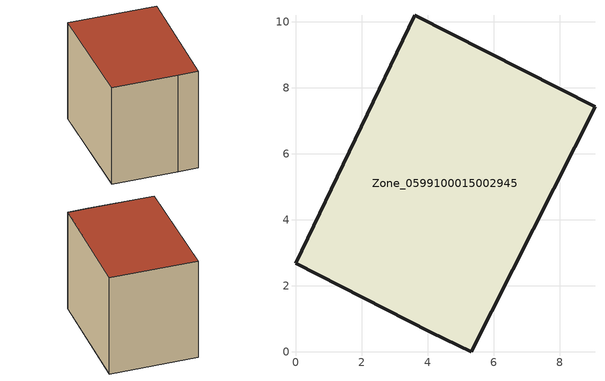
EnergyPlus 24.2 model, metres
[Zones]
Zone_0599100015002945
 floor ground (C_G): 3.61,10.19 9.07,7.41 5.33,0 4.09,0.59 0,2.68 z1.02
 wall outside (C_F): 9.07,7.41 3.61,10.19 0,2.68 4.09,0.59 5.33,0 9.07,7.41 z1.02:8.53
 roof outside (C_R): 5.33,0 9.07,7.41 3.61,10.19 0,2.68 4.09,0.59 z8.53
[BUILDING]
Pand.0599100015002945: North Axis=0; Terrain=City; Loads Convergence Tolerance Value=0.04; Temperature Convergence Tolerance Value=0.4; Solar Distribution=FullExterior; Maximum Number of Warmup Days=25; Minimum Number of Warmup Days=1
[Site:Location]
Rotterdam.The.Hague.AP_ZH_NLD Design_Conditions: Latitude=51.96; Longitude=4.45; Time Zone=1; Elevation=-4.5
[SITE:GROUNDTEMPERATURE:BUILDINGSURFACE]
18, 18, 18, 18, 18, 18, 18, 18, 18, 18, 18, 18
[MATERIAL] Thermal Absorptance=0.9; Solar Absorptance=0.7; Visible Absorptance=0.7
Name | Roughness | Thickness | Conductivity | Density | Specific Heat
G.TI.1946-1964 | MediumSmooth | 0.15 | 1 | 540 | 1210
F.TI.1946-1964 | Rough | 0.3 | 0.857143 | 1920 | 840
R.TI.1946-1964 | MediumRough | 0.2 | 0.277778 | 1500 | 1000
[CONSTRUCTION]
C_G: G.TI.1946-1964
C_F: F.TI.1946-1964
C_R: R.TI.1946-1964
[ZONE]
Zone_0599100015002945: Type=1; Multiplier=1; Ceiling Height=Autocalculate; Volume=Autocalculate; Floor Area=autocalculate; Part of Total Floor Area=Yes
[ZONEINFILTRATION:DESIGNFLOWRATE]
Infil_Zone_0599100015002945: Zone or ZoneList or Space or SpaceList=Zone_0599100015002945; Schedule=AlwaysOn; Design Flow Rate Calculation Method=Flow/Area; Flow Rate per Floor Area=0.003; Constant Term Coefficient=1; Temperature Term Coefficient=0; Velocity Term Coefficient=0; Velocity Squared Term Coefficient=0
[HVACTEMPLATE:ZONE:IDEALLOADSAIRSYSTEM]
Zone_0599100015002945: Maximum Heating Supply Air Temperature=50; Minimum Cooling Supply Air Temperature=13; Maximum Heating Supply Air Humidity Ratio=0.0156; Minimum Cooling Supply Air Humidity Ratio=0.0077; Heating Limit=NoLimit; Cooling Limit=NoLimit; Dehumidification Control Type=ConstantSensibleHeatRatio; Cooling Sensible Heat Ratio=0.7; Dehumidification Setpoint=60; Humidification Control Type=None; Humidification Setpoint=30; Outdoor Air Method=None; Outdoor Air Flow Rate per Person=0.00944; Outdoor Air Flow Rate per Zone Floor Area=0; Outdoor Air Flow Rate per Zone=0; Demand Controlled Ventilation Type=None; Outdoor Air Economizer Type=NoEconomizer; Heat Recovery Type=None; Sensible Heat Recovery Effectiveness=0.7; Latent Heat Recovery Effectiveness=0.65
[ZONECONTROL:THERMOSTAT]
ThermostatControl_Zone_0599100015002945: Zone or ZoneList=Zone_0599100015002945; Control Type Schedule=DualSetpointControlType; Control 1=Thermostat_Zone_0599100015002945; Temperature Difference Between Cutout And Setpoint=0
[THERMOSTATSETPOINT:DUALSETPOINT]
Thermostat_Zone_0599100015002945: Heating Setpoint Temperature Schedule=HeatingSetpoint_Zone_0599100015002945; Cooling Setpoint Temperature Schedule=CoolingSetpoint_Zone_0599100015002945
[SCHEDULE:COMPACT]
HeatingSetpoint_Zone_0599100015002945: Through: 12/31, For: AllDays, Until: 24:00, 21
CoolingSetpoint_Zone_0599100015002945: Through: 12/31, For: AllDays, Until: 24:00, 24
DualSetpointControlType: Through: 12/31, For: AllDays, Until: 24:00, 4
AlwaysOn: Through: 12/31, For: AllDays, Until: 24:00, 1
